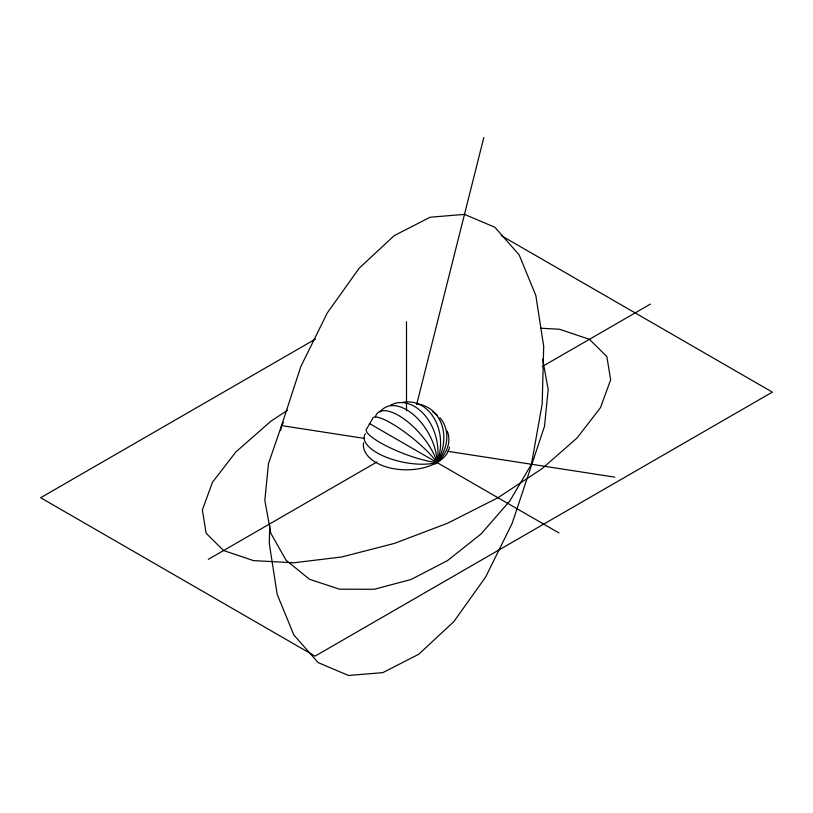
<?xml version="1.0" encoding="UTF-8"?>
<svg xmlns="http://www.w3.org/2000/svg" width="813" height="813" viewBox="0 0 813 813"><rect width="100%" height="100%" fill="white"/><g stroke="black" fill="none" stroke-linecap="round" stroke-linejoin="round"><path stroke-width="1.22" d="M269.764 525.95L269.306 543.46L277.152 594.283L293.818 634.923L318.157 662.615L348.513 675.481L382.832 672.625L418.756 654.252L453.847 621.62L485.707 576.935L512.18 523.267L544.517 426.256L548.175 389.529L542.637 359.021M280.678 430.524L281.562 425.595L300.82 366.582L327.293 312.914L359.153 268.229L394.244 235.597L430.168 217.223L464.487 214.378L494.843 227.234L519.182 254.926L535.848 295.566L543.694 346.389L542.19 403.919L531.438 464.253L509.853 500.93L481.225 533.795L447.506 560.604L410.982 579.527L374.163 589.283L339.549 589.191L309.489 579.273L286.044 560.198L270.81 533.267L264.825 500.32L268.483 463.593L281.562 425.595L283.463 422.364M416.683 404.457L483.816 137.519M402.242 402.476A43.119 34.004 -84.9 0 1 434.315 418.573A43.119 34.004 -84.9 0 1 436.988 462.526A43.119 9.116 38.8 0 0 399.671 428.532A43.119 9.116 38.8 0 0 372.476 418.837L366.897 428.502A43.119 9.116 21.2 0 0 388.888 447.201A43.119 9.116 21.2 0 0 436.988 462.526A43.119 34.004 -35.1 0 0 439.894 417.75M287.66 410.159L270.81 421.256L235.831 451.998L212.478 482.261L202.356 509.985L206.136 533.267L223.575 550.533L253.483 560.604L293.818 562.789L341.826 556.946L394.244 543.46L447.506 523.267L497.963 497.729L542.19 468.593L577.169 437.851L600.522 407.587L610.644 379.864L606.864 356.582L589.425 339.316L559.517 329.245L540.615 328.218M315.474 339.062L40.65 497.729L315.038 656.142L772.35 392.12L501.255 235.607M208.331 559.334L376.937 461.987M542.261 366.541L650.4 304.113M281.562 425.595L364.021 438.349M447.617 451.286L614.73 477.14M369.315 423.461L558.938 532.932M406.5 321.714L406.5 410.626M449.457 447.089A43.119 24.888 0 0 1 402.75 469.721A43.119 24.888 0 0 1 363.543 442.76M390.525 405.209A43.119 30.488 75 0 1 425.453 416.032A43.119 30.488 75 0 1 436.988 462.526A43.119 17.601 11.6 0 1 385.941 457.099A43.119 17.601 11.6 0 1 365.372 433.624M375.443 416.866A43.119 17.601 48.4 0 1 405.118 419.782A43.119 17.601 48.4 0 1 436.988 462.526A43.119 35.203 -60 0 0 417.12 403.909M380.098 412.079A43.119 24.898 60 0 1 414.386 415.473A43.119 24.898 60 0 1 436.988 462.526M432.902 412.079A43.119 34.004 -35.1 0 1 437.526 415.392M447.252 431.114A43.119 30.488 -15 0 1 435.229 464.01"/></g></svg>
